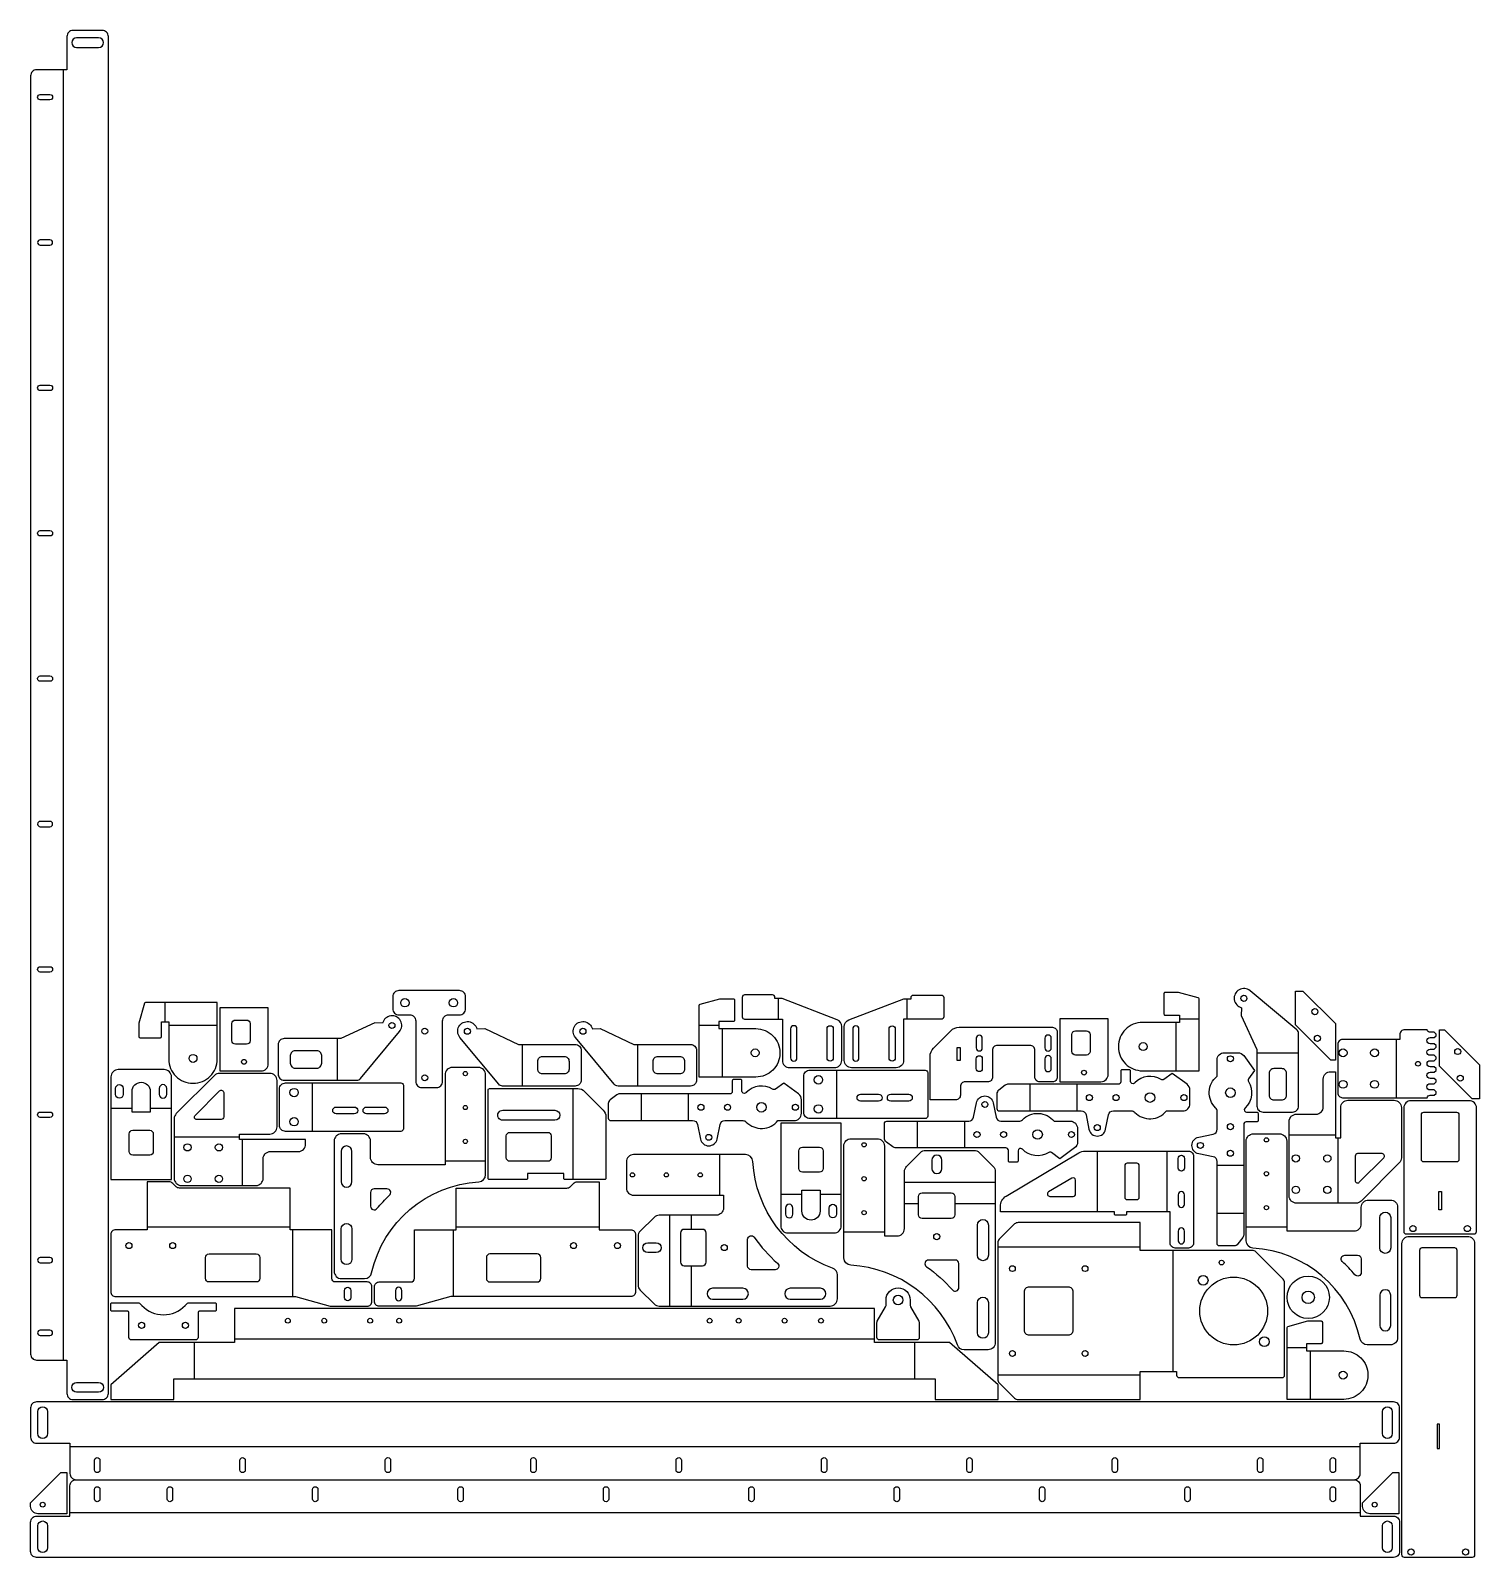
# Model space of a CAD drawing. Extents: x 643 to 1839, y 1227 to 2488.
import ezdxf

# ---------------------------------------------------------------- set-up
doc = ezdxf.new("R2010")
doc.units = 0

# ---------------------------------------------------------------- blocks, each defined once
blk = doc.blocks.new('Part815538969', base_point=(-15, -17))
at = {"layer": '1'}
blk.add_lwpolyline([(15, 11), (15, 8), (-10, -17), (-15, -17), (-15, 17), (9, 17, -0.414214)], format="xyb", close=True, dxfattribs=at)
blk.add_circle((5, 9.5), 2, dxfattribs=at)
blk = doc.blocks.new('CommonPart887062490', base_point=(2, 2))
at = {"layer": '1'}
for points in [[(1094.5, 66.2, 0.414214), (1099.5, 71.2), (1099.5, 96.2), (1127, 96.2, 0.414214), (1132, 101.2), (1132, 125.4, 0.414214), (1127, 130.4), (7, 130.4, 0.414214), (2, 125.4), (2, 101.2, 0.414214), (7, 96.2), (34.5, 96.2), (34.5, 71.2, 0.414214), (39.5, 66.2)], [(8, 122.4, -1), (16, 122.4), (16, 104.2, -1), (8, 104.2)], [(1118, 122.4, -1), (1126, 122.4), (1126, 104.2, -1), (1118, 104.2)], [(54.8, 82.2, -1), (59.2, 82.2), (59.2, 74.2, -1), (54.8, 74.2)], [(174.8, 82.2, -1), (179.2, 82.2), (179.2, 74.2, -1), (174.8, 74.2)], [(294.8, 82.2, -1), (299.2, 82.2), (299.2, 74.2, -1), (294.8, 74.2)], [(414.8, 82.2, -1), (419.2, 82.2), (419.2, 74.2, -1), (414.8, 74.2)], [(534.8, 82.2, -1), (539.2, 82.2), (539.2, 74.2, -1), (534.8, 74.2)], [(654.8, 82.2, -1), (659.2, 82.2), (659.2, 74.2, -1), (654.8, 74.2)], [(774.8, 82.2, -1), (779.2, 82.2), (779.2, 74.2, -1), (774.8, 74.2)], [(894.8, 82.2, -1), (899.2, 82.2), (899.2, 74.2, -1), (894.8, 74.2)], [(1014.8, 82.2, -1), (1019.2, 82.2), (1019.2, 74.2, -1), (1014.8, 74.2)], [(1074.8, 82.2, -1), (1079.2, 82.2), (1079.2, 74.2, -1), (1074.8, 74.2)], [(59.2, 50.2, -1), (54.8, 50.2), (54.8, 58.2, -1), (59.2, 58.2)], [(119.2, 50.2, -1), (114.8, 50.2), (114.8, 58.2, -1), (119.2, 58.2)], [(239.2, 50.2, -1), (234.8, 50.2), (234.8, 58.2, -1), (239.2, 58.2)], [(359.2, 50.2, -1), (354.8, 50.2), (354.8, 58.2, -1), (359.2, 58.2)], [(479.2, 50.2, -1), (474.8, 50.2), (474.8, 58.2, -1), (479.2, 58.2)], [(599.2, 50.2, -1), (594.8, 50.2), (594.8, 58.2, -1), (599.2, 58.2)], [(719.2, 50.2, -1), (714.8, 50.2), (714.8, 58.2, -1), (719.2, 58.2)], [(839.2, 50.2, -1), (834.8, 50.2), (834.8, 58.2, -1), (839.2, 58.2)], [(959.2, 50.2, -1), (954.8, 50.2), (954.8, 58.2, -1), (959.2, 58.2)], [(1079.2, 50.2, -1), (1074.8, 50.2), (1074.8, 58.2, -1), (1079.2, 58.2)], [(16, 10, -1), (8, 10), (8, 28.1, -1), (16, 28.1)], [(1126, 10, -1), (1118, 10), (1118, 28.1, -1), (1126, 28.1)]]:
    blk.add_lwpolyline(points, format="xyb", close=True, dxfattribs=at)
blk.add_lwpolyline([(1094.5, 66.2, -0.414214), (1099.5, 61.2), (1099.5, 36.1), (1127, 36.1, -0.414214), (1132, 31.1), (1132, 7, -0.414214), (1127, 2), (7, 2, -0.414214), (2, 7), (2, 31.1, -0.414214), (7, 36.1), (34.5, 36.1), (34.5, 61.2, -0.414214), (39.5, 66.2)], format="xyb", dxfattribs=at)
at = {"layer": '2'}
for p, q in [((1099.5, 93.3), (34.5, 93.3)), ((34.5, 39.1), (1099.5, 39.1))]:
    blk.add_line(p, q, dxfattribs=at)
blk = doc.blocks.new('Part1774682884', base_point=(-15, -17))
at = {"layer": '1'}
blk.add_lwpolyline([(15, 11), (15, 8), (-10, -17), (-15, -17), (-15, 17), (9, 17, -0.414214)], format="xyb", close=True, dxfattribs=at)
blk.add_circle((5, 9.5), 2, dxfattribs=at)
blk = doc.blocks.new('Part760365560', base_point=(-30, -30))
at = {"layer": '1'}
for points in [[(30, 233), (30, -24, -0.4142136), (24, -30), (-24, -30, -0.4142136), (-30, -24), (-30, 233, -0.4142136), (-28, 235), (28, 235, -0.4142136)], [(15.5, 18.5, 0.4142136), (13.5, 20.5), (-13.5, 20.5, 0.4142136), (-15.5, 18.5), (-15.5, -18.5, 0.4142136), (-13.5, -20.5), (13.5, -20.5, 0.4142136), (15.5, -18.5)]]:
    blk.add_lwpolyline(points, format="xyb", close=True, dxfattribs=at)
blk.add_lwpolyline([(1.05, 145.1), (-1.05, 145.1), (-1.05, 124.9), (1.05, 124.9)], close=True, dxfattribs=at)
for centre in [(-22.5, 230.5), (22.5, 230.5)]:
    blk.add_circle(centre, 2.55, dxfattribs=at)
blk = doc.blocks.new('Part1668282759', base_point=(-20, -22))
at = {"layer": '1'}
blk.add_lwpolyline([(-20, 6.1, -0.414214), (-19, 7.1), (-2.2, 7.1, -0.414214), (-1.2, 6.1), (-1.2, -5.9), (4.7, -5.9), (4.7, 24.8, -0.414214), (24.6, 44.7), (24.8, 44.7, -0.414214), (44.7, 24.8), (44.7, -22), (-14.5, -22, -0.337828), (-15.5, -21.3), (-20, -5, -0.067008), (-20, -4.7)], format="xyb", close=True, dxfattribs=at)
blk.add_circle((24.7, 24.2), 3.25, dxfattribs=at)
at = {"layer": '2'}
for p, q in [((1.8, -22), (1.8, -5.9)), ((4.7, -2.9), (44.7, -2.9))]:
    blk.add_line(p, q, dxfattribs=at)
blk = doc.blocks.new('Part1638031001', base_point=(-17.5, -17.5))
at = {"layer": '1'}
for radius in [17.5, 5.1]:
    blk.add_circle((0, 0), radius, dxfattribs=at)
blk = doc.blocks.new('Part1180264445', base_point=(-73.8, -123))
at = {"layer": '1'}
for points in [[(162.9, -26.7, 0.198912), (161.8, -23.8), (139.1, -1.2, 0.198912), (136.3, 0), (43.8, 0), (43.8, 23), (-57.1, 23, 0.198912), (-59.9, 21.9), (-72.6, 9.2, 0.198912), (-73.8, 6.4), (-73.8, -106.4, 0.198912), (-72.6, -109.2), (-59.9, -121.9, 0.198912), (-57.1, -123), (43.8, -123), (43.8, -100), (73.8, -100), (73.8, -103, 0.414214), (75.8, -105), (160.9, -105, 0.414214), (162.9, -103)], [(-11.8, -34), (-11.8, -66, -0.414214), (-15.8, -70), (-47.8, -70, -0.414214), (-51.8, -66), (-51.8, -34, -0.414214), (-47.8, -30), (-15.8, -30, -0.414214)]]:
    blk.add_lwpolyline(points, format="xyb", close=True, dxfattribs=at)
for centre, radius in [((-61.8, -15), 2.4), ((-1.8, -15), 2.4), ((110.9, -10), 2), ((95.7, -24.7), 4), ((120.9, -50), 28), ((146.2, -75.3), 4), ((-61.8, -85), 2.4), ((-1.8, -85), 2.4)]:
    blk.add_circle(centre, radius, dxfattribs=at)
at = {"layer": '2'}
for p, q in [((-73.8, 3), (43.8, 3)), ((70.8, -100), (70.8, 0)), ((43.8, -103), (-73.8, -103))]:
    blk.add_line(p, q, dxfattribs=at)
blk = doc.blocks.new('Part1760788390', base_point=(-33, -17.5))
at = {"layer": '1'}
blk.add_lwpolyline([(0, 10, -1), (0, -10), (-4.5, -10, 0.131571), (-5.5, -10.3), (-17.5, -17.2, -0.131571), (-18.5, -17.5), (-31, -17.5, -0.414214), (-33, -15.5), (-33, 15.5, -0.414214), (-31, 17.5), (-18.5, 17.5, -0.131571), (-17.5, 17.2), (-5.5, 10.3, 0.131571), (-4.5, 10)], format="xyb", close=True, dxfattribs=at)
blk.add_circle((0, 0), 3.95, dxfattribs=at)
blk = doc.blocks.new('Part1731786341', base_point=(-366.2, -17))
at = {"layer": '1'}
blk.add_lwpolyline([(366.2, -5), (326.2, 30), (264.1, 30), (264.1, 58), (-264.1, 58), (-264.1, 30), (-326.2, 30), (-366.2, -5), (-366.2, -17), (-314.2, -17), (-314.2, 0), (314.2, 0), (314.2, -17), (366.2, -17)], close=True, dxfattribs=at)
for centre in [(-220, 48), (-190, 48), (-152.1, 48), (-128.1, 48), (128.1, 48), (152.1, 48), (190, 48), (220, 48)]:
    blk.add_circle(centre, 2, dxfattribs=at)
at = {"layer": '2'}
for p, q in [((-297.1, 0), (-297.1, 30)), ((-264.1, 33), (264.1, 33)), ((297.1, 30), (297.1, 0))]:
    blk.add_line(p, q, dxfattribs=at)
blk = doc.blocks.new('Part1571028051', base_point=(-43.5, -14.5))
at = {"layer": '1'}
blk.add_lwpolyline([(43.5, 15.2), (43.5, 10.2, -0.414214), (42.5, 9.2), (29.5, 9.2, 0.414214), (28.5, 8.2), (28.5, -12.5, -0.414214), (26.5, -14.5), (-26.5, -14.5, -0.414214), (-28.5, -12.5), (-28.5, 8.2, 0.414214), (-29.5, 9.2), (-42.5, 9.2, -0.414214), (-43.5, 10.2), (-43.5, 15.2, -0.414214), (-42.5, 16.2), (-20.7, 16.2, -0.198912), (-19.9, 15.9), (-17.9, 13.9, 0.422669), (17.9, 13.9), (19.9, 15.9, -0.198912), (20.7, 16.2), (42.5, 16.2, -0.414214)], format="xyb", close=True, dxfattribs=at)
for centre in [(-18.1, -2.4), (18.1, -2.4)]:
    blk.add_circle(centre, 2.5, dxfattribs=at)
blk = doc.blocks.new('Part1075642206', base_point=(-25, -32.2))
at = {"layer": '1'}
for points in [[(25, 58.5), (-25, 58.5), (-25, -26.2, 0.414214), (-19, -32.2), (19, -32.2, 0.414214), (25, -26.2)], [(10, 35.5), (10, 20.9, -0.414214), (7, 17.9), (-7, 17.9, -0.414214), (-10, 20.9), (-10, 35.5, -0.414214), (-7, 38.5), (7, 38.5, -0.414214)], [(7.5, 3), (7.5, -14.2, -1), (-7.5, -14.2), (-7.5, 3)], [(-14.9, -11.7, 1), (-21.1, -11.7), (-21.1, -16.7, 1), (-14.9, -16.7)], [(21.1, -11.7), (21.1, -16.7, -1), (14.9, -16.7), (14.9, -11.7, -1)]]:
    blk.add_lwpolyline(points, format="xyb", close=True, dxfattribs=at)
at = {"layer": '2'}
for p, q in [((-25, -0.1), (-7.5, -0.1)), ((7.5, -0.1), (25, -0.1))]:
    blk.add_line(p, q, dxfattribs=at)
blk = doc.blocks.new('Part1268310090', base_point=(-20, -22))
at = {"layer": '1'}
blk.add_lwpolyline([(44.7, 6.1, 0.414214), (43.7, 7.1), (26.9, 7.1, 0.414214), (25.9, 6.1), (25.9, -5.9), (20, -5.9), (20, 24.8, 0.414214), (0.1, 44.7), (-0.1, 44.7, 0.414214), (-20, 24.8), (-20, -22), (39.3, -22, 0.337828), (40.2, -21.3), (44.7, -5, 0.067008), (44.7, -4.7)], format="xyb", close=True, dxfattribs=at)
blk.add_circle((0, 24.2), 3.25, dxfattribs=at)
at = {"layer": '2'}
for p, q in [((-20, -2.9), (20, -2.9)), ((23, -5.9), (23, -22))]:
    blk.add_line(p, q, dxfattribs=at)
blk = doc.blocks.new('Part735326019', base_point=(-20, -26))
at = {"layer": '1'}
for points in [[(20, 26), (-20, 26), (-20, -26), (14, -26, 0.414214), (20, -20)], [(5, 13), (5, -1, -0.414214), (2, -4), (-7, -4, -0.414214), (-10, -1), (-10, 13, -0.414214), (-7, 16), (2, 16, -0.414214)]]:
    blk.add_lwpolyline(points, format="xyb", close=True, dxfattribs=at)
blk.add_circle((0, -18.5), 2, dxfattribs=at)
blk = doc.blocks.new('Part997847529', base_point=(-55, -42.5))
at = {"layer": '1'}
for points in [[(37.6, 25, 0.414214), (31.6, 31), (15.5, 31, -0.414214), (9.5, 37), (9.5, 60, 0.414214), (3.5, 66), (-0.5, 66), (-0.5, 11.5), (-4.9, 11.5), (-4.9, 36.5, 0.414214), (-10.9, 42.5), (-49, 42.5, 0.414214), (-55, 36.5), (-55, -5, 0.198912), (-53.2, -9.3), (-21.8, -40.7, 0.198912), (-17.5, -42.5), (31.6, -42.5, 0.414214), (37.6, -36.5)], [(-16.9, -3.6), (-16.9, -23.8, -0.668179), (-20.3, -25.2), (-40.5, -5, -0.668179), (-39.1, -1.6), (-18.9, -1.6, -0.414214)]]:
    blk.add_lwpolyline(points, format="xyb", close=True, dxfattribs=at)
for centre in [(6.1, -5.5), (32.1, -5.5), (6.1, -31.5), (32.1, -31.5)]:
    blk.add_circle(centre, 3, dxfattribs=at)
at = {"layer": '2'}
for p, q in [((-0.5, 13.7), (37.6, 13.7)), ((-2.7, -42.5), (-2.7, 11.5))]:
    blk.add_line(p, q, dxfattribs=at)
blk = doc.blocks.new('Part610774493', base_point=(-74.1, -40))
at = {"layer": '1'}
for points in [[(-74.1, 58.6), (-74.1, 46.6, 0.414214), (-70.1, 42.6), (-43.9, 42.6, -0.414214), (-40.9, 39.6), (-40.9, -0.5), (-6.6, -0.5), (-6.6, -34.9), (84.8, -34.9, -0.198912), (87.6, -36), (90.4, -38.8, 0.198912), (93.2, -40), (111.5, -40), (111.5, -0.5), (137.5, -0.5, 0.414214), (141.5, 3.5), (141.5, 50.6, 0.414214), (137.5, 54.6), (-10.9, 54.6), (-39.5, 62.5, 0.067106), (-40.6, 62.6), (-70.1, 62.6, 0.414214)], [(-56.7, 55.6, -1), (-51.5, 55.6), (-51.5, 49.6, -1), (-56.7, 49.6)], [(18.4, 39.6, -0.414214), (21.4, 42.6), (60.4, 42.6, -0.414214), (63.4, 39.6), (63.4, 22.5, -0.414214), (60.4, 19.5), (21.4, 19.5, -0.414214), (18.4, 22.5)]]:
    blk.add_lwpolyline(points, format="xyb", close=True, dxfattribs=at)
for centre in [(90.4, 12.6), (126.5, 12.6)]:
    blk.add_circle(centre, 2.45, dxfattribs=at)
at = {"layer": '2'}
for p, q in [((-8.8, 54.6), (-8.8, -0.5)), ((-6.6, -2.7), (111.5, -2.7))]:
    blk.add_line(p, q, dxfattribs=at)
blk = doc.blocks.new('Part1237992523', base_point=(-78, -20))
at = {"layer": '1'}
for points in [[(24.2, 15), (24.2, -15, -0.414214), (19.2, -20), (-76, -20, -0.414214), (-78, -18), (-78, 18, -0.414214), (-76, 20), (19.2, 20, -0.414214)], [(-47.5, 5.5, -1), (-47.5, -0.1), (-62.5, -0.1, -1), (-62.5, 5.5)], [(-22.5, 5.5, -1), (-22.5, -0.1), (-37.5, -0.1, -1), (-37.5, 5.5)]]:
    blk.add_lwpolyline(points, format="xyb", close=True, dxfattribs=at)
for centre in [(12.2, 12), (12.2, -12)]:
    blk.add_circle(centre, 3.5, dxfattribs=at)
at = {"layer": '2'}
blk.add_line((-2.9, 20), (-2.9, -20), dxfattribs=at)
blk = doc.blocks.new('Part2025602432', base_point=(-18.8, -51.8))
at = {"layer": '1'}
for points in [[(34.4, 13.1, 0.223093), (32.9, 16.2), (-5.7, 48.3, 1.257313), (-12.7, 34.4), (-13, 27.9), (0, 0), (0, -46.8, 0.414214), (5, -51.8), (29.4, -51.8, 0.414214), (34.4, -46.8)], [(24.4, -19.9, 0.414214), (20.4, -15.9), (14, -15.9, 0.414214), (10, -19.9), (10, -37.8, 0.414214), (14, -41.8), (20.4, -41.8, 0.414214), (24.4, -37.8)]]:
    blk.add_lwpolyline(points, format="xyb", close=True, dxfattribs=at)
blk.add_circle((-10.8, 42.1), 2.5, dxfattribs=at)
at = {"layer": '2'}
blk.add_line((0, -3), (34.4, -3), dxfattribs=at)
blk = doc.blocks.new('Part906601569', base_point=(-62.5, -100))
at = {"layer": '1'}
for points in [[(-62.5, 13.5), (-62.5, -94, 0.414214), (-56.5, -100), (-37.4, -100, 0.350987), (-31.6, -95.3, -0.334608), (56.9, -20.2, 0.397145), (62.5, -14.2), (62.5, 68.2, 0.414214), (56.5, 74.2), (35, 74.2, 0.414214), (29, 68.2), (29, -6), (-26.5, -6, -0.414214), (-32.5, 0), (-32.5, 13.5, 0.414214), (-38.5, 19.5), (-56.5, 19.5, 0.414214)], [(-56.8, 5), (-56.8, -20, 1), (-47.8, -20), (-47.8, 5, 1)], [(-32.5, -29), (-32.5, -40.3, 0.702792), (-27.2, -42.2, -0.032526), (-16.8, -31.2, 0.681227), (-18.9, -26), (-29.5, -26, 0.414214)], [(-56.8, -59, -1), (-47.8, -59), (-47.8, -84, -1), (-56.8, -84)]]:
    blk.add_lwpolyline(points, format="xyb", close=True, dxfattribs=at)
for centre in [(45.8, 69.2), (45.8, 41.2), (45.8, 13.2)]:
    blk.add_circle(centre, 1.75, dxfattribs=at)
at = {"layer": '2'}
blk.add_line((29, -2.9), (62.5, -2.9), dxfattribs=at)
blk = doc.blocks.new('Part112309096', base_point=(-27.25, -33.6))
at = {"layer": '1'}
blk.add_lwpolyline([(52.75, 21.4, 0.4142136), (47.75, 26.4), (37.75, 26.4, 0.4142136), (32.75, 21.4), (32.75, 12.5, -0.4142136), (27.75, 7.5), (-22.25, 7.5, 0.4142136), (-27.25, 2.5), (-27.25, -9.7, 0.4142136), (-22.25, -14.7), (27.75, -14.7, -0.4142136), (32.75, -19.7), (32.75, -28.6, 0.4142136), (37.75, -33.6), (47.75, -33.6, 0.4142136), (52.75, -28.6)], format="xyb", close=True, dxfattribs=at)
for centre, radius in [((42.75, 16.4), 3.5), ((-19.25, 0), 2.5), ((19.25, 0), 2.5), ((42.75, -23.6), 3.5)]:
    blk.add_circle(centre, radius, dxfattribs=at)
blk = doc.blocks.new('Part881371609', base_point=(-18.8, -51.8))
at = {"layer": '1'}
for points in [[(34.4, -14.8, -0.223093), (32.9, -17.9), (-5.7, -50, -1.257313), (-12.7, -36), (-13, -29.5), (0, -1.7), (0, 45.1, -0.414214), (5, 50.1), (29.4, 50.1, -0.414214), (34.4, 45.1)], [(24.4, 18.2, -0.414214), (20.4, 14.2), (14, 14.2, -0.414214), (10, 18.2), (10, 36.1, -0.414214), (14, 40.1), (20.4, 40.1, -0.414214), (24.4, 36.1)]]:
    blk.add_lwpolyline(points, format="xyb", close=True, dxfattribs=at)
blk.add_circle((-10.8, -43.8), 2.5, dxfattribs=at)
at = {"layer": '2'}
blk.add_line((0, 1.3), (34.4, 1.3), dxfattribs=at)
blk = doc.blocks.new('Part1701453711', base_point=(-37.5, -24.2))
at = {"layer": '1'}
for points in [[(37.5, 72), (37.5, -0.9, -0.198912), (35.2, -6.5), (19.8, -21.8, -0.198912), (14.2, -24.2), (-36.5, -24.2, -0.414214), (-37.5, -23.2), (-37.5, 9.5, -0.414214), (-36.5, 10.5), (-32.5, 10.5), (-32.5, 40.5), (-36.5, 40.5, -0.414214), (-37.5, 41.5), (-37.5, 72, -0.414214), (-36.5, 73), (36.5, 73, -0.414214)], [(19.6, 61), (19.6, 17.9, -1), (11.4, 17.9), (11.4, 61, -1)], [(1.4, 55), (1.4, 23.9, -0.414214), (-1.6, 20.9), (-19.5, 20.9, -0.414214), (-22.5, 23.9), (-22.5, 55, -0.414214), (-19.5, 58), (-1.6, 58, -0.414214)]]:
    blk.add_lwpolyline(points, format="xyb", close=True, dxfattribs=at)
at = {"layer": '2'}
blk.add_line((-37.5, 2.9), (37.5, 2.9), dxfattribs=at)
blk = doc.blocks.new('Part110664531', base_point=(-74.1, -40))
at = {"layer": '1'}
for points in [[(141.5, 58.6), (141.5, 46.6, -0.414214), (137.5, 42.6), (111.4, 42.6, 0.414214), (108.4, 39.6), (108.4, -0.5), (74.1, -0.5), (74.1, -34.9), (-17.3, -34.9, 0.198912), (-20.1, -36), (-22.9, -38.8, -0.198912), (-25.7, -40), (-44.1, -40), (-44.1, -0.5), (-70.1, -0.5, -0.414214), (-74.1, 3.5), (-74.1, 50.6, -0.414214), (-70.1, 54.6), (78.4, 54.6), (107, 62.5, -0.067106), (108.1, 62.6), (137.5, 62.6, -0.414214)], [(124.1, 55.6, 1), (118.9, 55.6), (118.9, 49.6, 1), (124.1, 49.6)], [(49.1, 39.6, 0.414214), (46.1, 42.6), (7.1, 42.6, 0.414214), (4.1, 39.6), (4.1, 22.5, 0.414214), (7.1, 19.5), (46.1, 19.5, 0.414214), (49.1, 22.5)]]:
    blk.add_lwpolyline(points, format="xyb", close=True, dxfattribs=at)
for centre in [(-59.1, 12.6), (-22.9, 12.6)]:
    blk.add_circle(centre, 2.45, dxfattribs=at)
at = {"layer": '2'}
for p, q in [((76.2, 54.6), (76.2, -0.5)), ((-44.1, -2.7), (74.1, -2.7))]:
    blk.add_line(p, q, dxfattribs=at)
blk = doc.blocks.new('Part487569730', base_point=(-18.8, -51.8))
at = {"layer": '1'}
for points in [[(34.4, -14.8, -0.223093), (32.9, -17.9), (-5.7, -50, -1.257313), (-12.7, -36), (-13, -29.5), (0, -1.7), (0, 45.1, -0.414214), (5, 50.1), (29.4, 50.1, -0.414214), (34.4, 45.1)], [(24.4, 18.2, -0.414214), (20.4, 14.2), (14, 14.2, -0.414214), (10, 18.2), (10, 36.1, -0.414214), (14, 40.1), (20.4, 40.1, -0.414214), (24.4, 36.1)]]:
    blk.add_lwpolyline(points, format="xyb", close=True, dxfattribs=at)
blk.add_circle((-10.8, -43.8), 2.5, dxfattribs=at)
at = {"layer": '2'}
blk.add_line((0, 1.3), (34.4, 1.3), dxfattribs=at)
blk = doc.blocks.new('Part1269979299', base_point=(-62.5, -100))
at = {"layer": '1'}
for points in [[(-62.5, 47.1), (-62.5, -94, 0.414214), (-56.5, -100), (-36.8, -100, 0.31698), (-31.2, -96, -0.301389), (56.8, -30.2, 0.397638), (62.5, -24.2), (62.5, 68.2, 0.414214), (56.5, 74.2), (35, 74.2, 0.414214), (29, 68.2), (29, -6), (18.5, -6, -0.414214), (12.5, 0), (12.5, 47.1, 0.198912), (10.7, 51.3), (-0.7, 62.8, 0.198912), (-5, 64.6), (-45, 64.6, 0.198912), (-49.3, 62.8), (-60.7, 51.3, 0.198912)], [(-18.4, 56.6, -1), (-10.2, 56.6), (-10.2, 49.5, -1), (-18.4, 49.5)], [(-29.2, 26.5), (-29.2, 11.4, 0.414214), (-26.2, 8.4), (-2.2, 8.4, 0.414214), (0.8, 11.4), (0.8, 26.5, 0.414214), (-2.2, 29.5), (-26.2, 29.5, 0.414214)], [(-56.8, 3), (-56.8, -22, 1), (-47.8, -22), (-47.8, 3, 1)], [(-32.5, -28.9, -0.414214), (-29.5, -25.9), (-7.4, -25.9, -0.734595), (-5.7, -31.4, 0.060729), (-27.2, -50.6, -0.691774), (-32.5, -48.6)], [(-56.8, -61), (-56.8, -86, 1), (-47.8, -86), (-47.8, -61, 1)]]:
    blk.add_lwpolyline(points, format="xyb", close=True, dxfattribs=at)
for centre, radius in [((45.8, 69.2), 1.75), ((45.8, 41.2), 1.75), ((45.8, 13.2), 1.75), ((-14.2, -6.6), 2.5)]:
    blk.add_circle(centre, radius, dxfattribs=at)
at = {"layer": '2'}
for p, q in [((12.5, 38.5), (-62.5, 38.5)), ((-62.5, 20.5), (-29.2, 20.5)), ((0.8, 20.5), (12.5, 20.5)), ((29, -2.9), (62.5, -2.9))]:
    blk.add_line(p, q, dxfattribs=at)
blk = doc.blocks.new('Part874501906', base_point=(-25, -32.2))
at = {"layer": '1'}
for points in [[(25, 58.5), (-25, 58.5), (-25, -26.2, 0.414214), (-19, -32.2), (19, -32.2, 0.414214), (25, -26.2)], [(10, 35.5), (10, 20.9, -0.414214), (7, 17.9), (-7, 17.9, -0.414214), (-10, 20.9), (-10, 35.5, -0.414214), (-7, 38.5), (7, 38.5, -0.414214)], [(7.5, 3), (7.5, -14.2, -1), (-7.5, -14.2), (-7.5, 3)], [(-14.9, -11.7, 1), (-21.1, -11.7), (-21.1, -16.7, 1), (-14.9, -16.7)], [(21.1, -11.7), (21.1, -16.7, -1), (14.9, -16.7), (14.9, -11.7, -1)]]:
    blk.add_lwpolyline(points, format="xyb", close=True, dxfattribs=at)
at = {"layer": '2'}
for p, q in [((-25, -0.1), (-7.5, -0.1)), ((7.5, -0.1), (25, -0.1))]:
    blk.add_line(p, q, dxfattribs=at)
blk = doc.blocks.new('Part1653924181', base_point=(-27.2, -30))
at = {"layer": '1'}
for points in [[(55, 3.9, 0.309843), (51.2, 9.5), (5.9, 27), (-0.2, 27), (-0.2, 28, 0.414214), (-2.2, 30), (-25.2, 30, 0.414214), (-27.2, 28), (-27.2, 12, 0.414214), (-25.2, 10), (6, 10), (6, -24, 0.414214), (12, -30), (49, -30, 0.414214), (55, -24)], [(18, 2, 1), (12.8, 2), (12.8, -22, 1), (18, -22)], [(48, 2), (48, -22, -1), (42.8, -22), (42.8, 2, -1)]]:
    blk.add_lwpolyline(points, format="xyb", close=True, dxfattribs=at)
at = {"layer": '2'}
blk.add_line((2.9, 10), (2.9, 27), dxfattribs=at)
blk = doc.blocks.new('Part974782376', base_point=(-20, -22))
at = {"layer": '1'}
blk.add_lwpolyline([(-20, 6.1, -0.414214), (-19, 7.1), (-2.2, 7.1, -0.414214), (-1.2, 6.1), (-1.2, -5.9), (4.7, -5.9), (4.7, 24.8, -0.414214), (24.6, 44.7), (24.8, 44.7, -0.414214), (44.7, 24.8), (44.7, -22), (-14.5, -22, -0.337828), (-15.5, -21.3), (-20, -5, -0.067008), (-20, -4.7)], format="xyb", close=True, dxfattribs=at)
blk.add_circle((24.7, 24.2), 3.25, dxfattribs=at)
at = {"layer": '2'}
for p, q in [((1.8, -22), (1.8, -5.9)), ((4.7, -2.9), (44.7, -2.9))]:
    blk.add_line(p, q, dxfattribs=at)
blk = doc.blocks.new('Part1736225200', base_point=(-22.9, -126.4))
at = {"layer": '1'}
blk.add_lwpolyline([(26.2, -36.6), (14.2, -34.2, -0.355521), (11, -30.2), (11, -15.4, -0.202359), (12.2, -12.5, 0.449494), (11, 13.6), (11, 27, 0.414214), (5, 33), (-6.2, 33, 0.237605), (-11, 30.6), (-20, 18.4), (-14.9, 11.5, -0.305091), (-14.9, 9.2, 0.352279), (-12.2, -12.5, -0.028812), (-11.9, -12.9, -0.631917), (-13.4, -16.1), (-21.9, -16.1, 0.414214), (-22.9, -17.1), (-22.9, -23.1, 0.414214), (-21.9, -24.1), (-13, -24.1, -0.414214), (-11, -26.1), (-11, -117, 0.162278), (-10.2, -119.4), (-6.2, -124.8, 0.236068), (-3, -126.4), (9, -126.4, 0.414214), (11, -124.4), (11, -56.8, -0.355521), (14.2, -52.8), (26.2, -50.4, 0.813919)], format="xyb", close=True, dxfattribs=at)
for centre, radius in [((0, 28), 2.5), ((0, 0), 3.95), ((0, -28), 2.5), ((0, -50), 2.5), ((24.8, -43.5), 2.45)]:
    blk.add_circle(centre, radius, dxfattribs=at)
at = {"layer": '2'}
for p, q in [((11, -60.1), (-11, -60.1)), ((-11, -99.3), (11, -99.3))]:
    blk.add_line(p, q, dxfattribs=at)
blk = doc.blocks.new('Part1049265532', base_point=(-78, -20))
at = {"layer": '1'}
for points in [[(24.2, 15), (24.2, -15, -0.414214), (19.2, -20), (-76, -20, -0.414214), (-78, -18), (-78, 18, -0.414214), (-76, 20), (19.2, 20, -0.414214)], [(-47.5, 5.5, -1), (-47.5, -0.1), (-62.5, -0.1, -1), (-62.5, 5.5)], [(-22.5, 5.5, -1), (-22.5, -0.1), (-37.5, -0.1, -1), (-37.5, 5.5)]]:
    blk.add_lwpolyline(points, format="xyb", close=True, dxfattribs=at)
for centre in [(12.2, 12), (12.2, -12)]:
    blk.add_circle(centre, 3.5, dxfattribs=at)
at = {"layer": '2'}
blk.add_line((-2.9, 20), (-2.9, -20), dxfattribs=at)
blk = doc.blocks.new('Part1808318125', base_point=(-27.2, -30))
at = {"layer": '1'}
for points in [[(-27.2, 3.9, -0.309843), (-23.3, 9.5), (22, 27), (28, 27), (28, 28, -0.414214), (30, 30), (53, 30, -0.414214), (55, 28), (55, 12, -0.414214), (53, 10), (21.8, 10), (21.8, -24, -0.414214), (15.8, -30), (-21.2, -30, -0.414214), (-27.2, -24)], [(-20.2, 2), (-20.2, -22, 1), (-15, -22), (-15, 2, 1)], [(9.8, 2, -1), (15, 2), (15, -22, -1), (9.8, -22)]]:
    blk.add_lwpolyline(points, format="xyb", close=True, dxfattribs=at)
at = {"layer": '2'}
blk.add_line((24.9, 10), (24.9, 27), dxfattribs=at)
blk = doc.blocks.new('Part1498713398', base_point=(-62.5, -100))
at = {"layer": '1'}
for points in [[(62.5, 47.1), (62.5, -94, -0.414214), (56.5, -100), (36.8, -100, -0.31698), (31.2, -96, 0.301389), (-56.8, -30.2, -0.397638), (-62.5, -24.2), (-62.5, 68.2, -0.414214), (-56.5, 74.2), (-35, 74.2, -0.414214), (-29, 68.2), (-29, -6), (-18.5, -6, 0.414214), (-12.5, 0), (-12.5, 47.1, -0.198912), (-10.7, 51.3), (0.7, 62.8, -0.198912), (5, 64.6), (45, 64.6, -0.198912), (49.3, 62.8), (60.7, 51.3, -0.198912)], [(18.4, 56.6, 1), (10.2, 56.6), (10.2, 49.5, 1), (18.4, 49.5)], [(29.2, 26.5), (29.2, 11.4, -0.414214), (26.2, 8.4), (2.2, 8.4, -0.414214), (-0.8, 11.4), (-0.8, 26.5, -0.414214), (2.2, 29.5), (26.2, 29.5, -0.414214)], [(56.8, 3), (56.8, -22, -1), (47.8, -22), (47.8, 3, -1)], [(32.5, -28.9, 0.414214), (29.5, -25.9), (7.4, -25.9, 0.734595), (5.7, -31.4, -0.060729), (27.2, -50.6, 0.691774), (32.5, -48.6)], [(56.8, -61), (56.8, -86, -1), (47.8, -86), (47.8, -61, -1)]]:
    blk.add_lwpolyline(points, format="xyb", close=True, dxfattribs=at)
for centre, radius in [((-45.8, 69.2), 1.75), ((-45.8, 41.2), 1.75), ((-45.8, 13.2), 1.75), ((14.2, -6.6), 2.5)]:
    blk.add_circle(centre, radius, dxfattribs=at)
at = {"layer": '2'}
for p, q in [((-12.5, 38.5), (62.5, 38.5)), ((-0.8, 20.5), (-12.5, 20.5)), ((62.5, 20.5), (29.2, 20.5)), ((-29, -2.9), (-62.5, -2.9))]:
    blk.add_line(p, q, dxfattribs=at)
blk = doc.blocks.new('Part627940950', base_point=(-22.9, -126.4))
at = {"layer": '1'}
blk.add_lwpolyline([(-17.3, -36.6), (-5.3, -34.2, 0.355521), (-2.1, -30.2), (-2.1, -15.4, 0.202359), (-3.3, -12.5, -0.449494), (-2.1, 13.6), (-2.1, 27, -0.414214), (3.9, 33), (15.1, 33, -0.237605), (19.9, 30.6), (28.9, 18.4), (23.8, 11.5, 0.305091), (23.8, 9.2, -0.352279), (21.1, -12.5, 0.028812), (20.8, -12.9, 0.631917), (22.3, -16.1), (30.7, -16.1, -0.414214), (31.7, -17.1), (31.7, -23.1, -0.414214), (30.7, -24.1), (21.9, -24.1, 0.414214), (19.9, -26.1), (19.9, -117, -0.162278), (19.1, -119.4), (15.1, -124.8, -0.236068), (11.9, -126.4), (-0.1, -126.4, -0.414214), (-2.1, -124.4), (-2.1, -56.8, 0.355521), (-5.3, -52.8), (-17.3, -50.4, -0.813919)], format="xyb", close=True, dxfattribs=at)
for centre, radius in [((8.9, 28), 2.5), ((8.9, 0), 3.95), ((8.9, -28), 2.5), ((-15.9, -43.5), 2.45), ((8.9, -50), 2.5)]:
    blk.add_circle(centre, radius, dxfattribs=at)
at = {"layer": '2'}
for p, q in [((19.9, -60.1), (-2.1, -60.1)), ((-2.1, -99.3), (19.9, -99.3))]:
    blk.add_line(p, q, dxfattribs=at)
blk = doc.blocks.new('Part142950187', base_point=(0, -60))
at = {"layer": '1'}
for points in [[(105, -4), (105, -41, -0.414214), (101, -45), (90.5, -45, -0.414214), (86.5, -41), (86.5, -19, 0.414214), (82.5, -15), (55.5, -15, 0.414214), (51.5, -19), (51.5, -41, -0.414214), (47.5, -45), (29, -45, 0.414214), (25, -49), (25, -56, -0.414214), (21, -60), (0, -60), (0, -24.1, -0.198912), (2.9, -17.1), (17.1, -2.9, -0.198912), (24.1, 0), (101, 0, -0.414214)], [(43.1, -9, 1), (38, -9), (38, -17, 1), (43.1, -17)], [(100, -9, 1), (94.8, -9), (94.8, -17, 1), (100, -17)], [(43.1, -26), (43.1, -34, -1), (38, -34), (38, -26, -1)], [(100, -26, 1), (94.8, -26), (94.8, -34, 1), (100, -34)]]:
    blk.add_lwpolyline(points, format="xyb", close=True, dxfattribs=at)
blk.add_lwpolyline([(25, -16.9), (22, -16.9), (22, -27.1), (25, -27.1)], close=True, dxfattribs=at)
blk = doc.blocks.new('Part625124621', base_point=(-20, -26))
at = {"layer": '1'}
for points in [[(20, 26), (-20, 26), (-20, -26), (14, -26, 0.414214), (20, -20)], [(5, 13), (5, -1, -0.414214), (2, -4), (-7, -4, -0.414214), (-10, -1), (-10, 13, -0.414214), (-7, 16), (2, 16, -0.414214)]]:
    blk.add_lwpolyline(points, format="xyb", close=True, dxfattribs=at)
blk.add_circle((0, -18.5), 2, dxfattribs=at)
blk = doc.blocks.new('Part670764407', base_point=(-20, -22))
at = {"layer": '1'}
blk.add_lwpolyline([(44.7, 6.1, 0.414214), (43.7, 7.1), (26.9, 7.1, 0.414214), (25.9, 6.1), (25.9, -5.9), (20, -5.9), (20, 24.8, 0.414214), (0.1, 44.7), (-0.1, 44.7, 0.414214), (-20, 24.8), (-20, -22), (39.3, -22, 0.337828), (40.2, -21.3), (44.7, -5, 0.067008), (44.7, -4.7)], format="xyb", close=True, dxfattribs=at)
blk.add_circle((0, 24.2), 3.25, dxfattribs=at)
at = {"layer": '2'}
for p, q in [((-20, -2.9), (20, -2.9)), ((23, -5.9), (23, -22))]:
    blk.add_line(p, q, dxfattribs=at)
blk = doc.blocks.new('Part1721154676', base_point=(-22.9, -126.4))
at = {"layer": '1'}
blk.add_lwpolyline([(26.2, -36.6), (14.2, -34.2, -0.355521), (11, -30.2), (11, -15.4, -0.202359), (12.2, -12.5, 0.449494), (11, 13.6), (11, 27, 0.414214), (5, 33), (-6.2, 33, 0.237605), (-11, 30.6), (-20, 18.4), (-14.9, 11.5, -0.305091), (-14.9, 9.2, 0.352279), (-12.2, -12.5, -0.028812), (-11.9, -12.9, -0.631917), (-13.4, -16.1), (-21.9, -16.1, 0.414214), (-22.9, -17.1), (-22.9, -23.1, 0.414214), (-21.9, -24.1), (-13, -24.1, -0.414214), (-11, -26.1), (-11, -117, 0.162278), (-10.2, -119.4), (-6.2, -124.8, 0.236068), (-3, -126.4), (9, -126.4, 0.414214), (11, -124.4), (11, -56.8, -0.355521), (14.2, -52.8), (26.2, -50.4, 0.813919)], format="xyb", close=True, dxfattribs=at)
for centre, radius in [((0, 28), 2.5), ((0, 0), 3.95), ((0, -28), 2.5), ((0, -50), 2.5), ((24.8, -43.5), 2.45)]:
    blk.add_circle(centre, radius, dxfattribs=at)
at = {"layer": '2'}
for p, q in [((11, -60.1), (-11, -60.1)), ((-11, -99.3), (11, -99.3))]:
    blk.add_line(p, q, dxfattribs=at)
blk = doc.blocks.new('Part973258218', base_point=(-79.4, -25))
at = {"layer": '1'}
for points in [[(80, 25), (80, 20.7, -0.26428), (75.1, 12.1), (15.2, -23.6, -0.13514), (10.1, -25), (-75.4, -25, -0.414214), (-79.4, -21), (-79.4, 51, -0.414214), (-75.4, 55), (-64.2, 55, -0.414214), (-60.2, 51), (-60.2, 25), (-24.2, 25), (-24.2, 27, -0.414214), (-23.2, 28), (-15.2, 28, -0.414214), (-14.2, 27), (-14.2, 25)], [(-66.8, 49, 1), (-72, 49), (-72, 41, 1), (-66.8, 41)], [(-66.8, 19, 1), (-72, 19), (-72, 11, 1), (-66.8, 11)], [(-22.7, 13, 0.414214), (-24.7, 15), (-32.7, 15, 0.414214), (-34.7, 13), (-34.7, -13, 0.414214), (-32.7, -15), (-24.7, -15, 0.414214), (-22.7, -13)], [(40.2, 8.7, 0.761898), (39.1, 12.4), (19.9, 12.4, 0.414214), (17.9, 10.4), (17.9, -1, 0.581928), (20.9, -2.8)], [(-66.8, -11), (-66.8, -19, -1), (-72, -19), (-72, -11, -1)]]:
    blk.add_lwpolyline(points, format="xyb", close=True, dxfattribs=at)
at = {"layer": '2'}
for p, q in [((-57.3, -25), (-57.3, 25)), ((-0.1, 25), (-0.1, -25))]:
    blk.add_line(p, q, dxfattribs=at)
blk = doc.blocks.new('Part725236445', base_point=(-22.9, -126.4))
at = {"layer": '1'}
blk.add_lwpolyline([(-17.3, -36.6), (-5.3, -34.2, 0.355521), (-2.1, -30.2), (-2.1, -15.4, 0.202359), (-3.3, -12.5, -0.449494), (-2.1, 13.6), (-2.1, 27, -0.414214), (3.9, 33), (15.1, 33, -0.237605), (19.9, 30.6), (28.9, 18.4), (23.8, 11.5, 0.305091), (23.8, 9.2, -0.352279), (21.1, -12.5, 0.028812), (20.8, -12.9, 0.631917), (22.3, -16.1), (30.7, -16.1, -0.414214), (31.7, -17.1), (31.7, -23.1, -0.414214), (30.7, -24.1), (21.9, -24.1, 0.414214), (19.9, -26.1), (19.9, -117, -0.162278), (19.1, -119.4), (15.1, -124.8, -0.236068), (11.9, -126.4), (-0.1, -126.4, -0.414214), (-2.1, -124.4), (-2.1, -56.8, 0.355521), (-5.3, -52.8), (-17.3, -50.4, -0.813919)], format="xyb", close=True, dxfattribs=at)
for centre, radius in [((8.9, 28), 2.5), ((8.9, 0), 3.95), ((8.9, -28), 2.5), ((-15.9, -43.5), 2.45), ((8.9, -50), 2.5)]:
    blk.add_circle(centre, radius, dxfattribs=at)
at = {"layer": '2'}
for p, q in [((19.9, -60.1), (-2.1, -60.1)), ((-2.1, -99.3), (19.9, -99.3))]:
    blk.add_line(p, q, dxfattribs=at)
blk = doc.blocks.new('Part183035980', base_point=(-18.8, -51.8))
at = {"layer": '1'}
for points in [[(34.4, 13.1, 0.223093), (32.9, 16.2), (-5.7, 48.3, 1.257313), (-12.7, 34.4), (-13, 27.9), (0, 0), (0, -46.8, 0.414214), (5, -51.8), (29.4, -51.8, 0.414214), (34.4, -46.8)], [(24.4, -19.9, 0.414214), (20.4, -15.9), (14, -15.9, 0.414214), (10, -19.9), (10, -37.8, 0.414214), (14, -41.8), (20.4, -41.8, 0.414214), (24.4, -37.8)]]:
    blk.add_lwpolyline(points, format="xyb", close=True, dxfattribs=at)
blk.add_circle((-10.8, 42.1), 2.5, dxfattribs=at)
at = {"layer": '2'}
blk.add_line((0, -3), (34.4, -3), dxfattribs=at)
blk = doc.blocks.new('Part1338743362', base_point=(0, -29))
at = {"layer": '1'}
blk.add_lwpolyline([(32.9, 1.1), (32.9, -29), (29, -29), (0, 0), (0, 28), (6, 28)], close=True, dxfattribs=at)
for centre in [(15.9, 11), (18, -11)]:
    blk.add_circle(centre, 2.5, dxfattribs=at)
blk = doc.blocks.new('Part2023805265', base_point=(0, -29))
at = {"layer": '1'}
blk.add_lwpolyline([(32.9, 1.1), (32.9, -29), (29, -29), (0, 0), (0, 28), (6, 28)], close=True, dxfattribs=at)
for centre in [(15.9, 11), (18, -11)]:
    blk.add_circle(centre, 2.5, dxfattribs=at)
blk = doc.blocks.new('Part896322926', base_point=(-30.2, -28))
at = {"layer": '1'}
blk.add_lwpolyline([(51, 24, 0.414214), (47, 28), (-22.7, 28, -0.347367), (-25.2, 26), (-28.7, 26), (-30.2, 24.5), (-30.2, 23.1), (-28.7, 21.6), (-25.2, 21.6, -1), (-25.2, 16.5), (-28.7, 16.5), (-30.2, 15), (-30.2, 13.6), (-28.7, 12.1), (-25.2, 12.1, -1), (-25.2, 7), (-28.7, 7), (-30.2, 5.5), (-30.2, 4), (-28.7, 2.5), (-25.2, 2.5, -1), (-25.2, -2.5), (-28.7, -2.5), (-30.2, -4), (-30.2, -5.5), (-28.7, -7), (-25.2, -7, -1), (-25.2, -12.1), (-28.7, -12.1), (-30.2, -13.6), (-30.2, -15), (-28.7, -16.5), (-25.2, -16.5, -1), (-25.2, -21.6), (-28.7, -21.6), (-30.2, -23.1), (-30.2, -24.5), (-28.7, -26), (-25.2, -26, -0.347367), (-22.7, -28), (-4.2, -28, 0.414214), (-0.2, -24), (-0.2, -20), (47, -20, 0.414214), (51, -16)], format="xyb", close=True, dxfattribs=at)
for centre, radius in [((20.6, 17), 3.25), ((46.6, 17), 3.25), ((-15.2, 0), 2), ((20.6, -9), 3.25), ((46.6, -9), 3.25)]:
    blk.add_circle(centre, radius, dxfattribs=at)
at = {"layer": '2'}
blk.add_line((2.9, -20), (2.9, 28), dxfattribs=at)
blk = doc.blocks.new('Part1330552724', base_point=(-55, -42.5))
at = {"layer": '1'}
for points in [[(37.6, -1.5, -0.414214), (31.6, -7.5), (15.5, -7.5, 0.414214), (9.5, -13.5), (9.5, -36.5, -0.414214), (3.5, -42.5), (-0.5, -42.5), (-0.5, 12), (-4.9, 12), (-4.9, -13, -0.414214), (-10.9, -19), (-49, -19, -0.414214), (-55, -13), (-55, 28.5, -0.198912), (-53.2, 32.7), (-21.8, 64.2, -0.198912), (-17.5, 66), (31.6, 66, -0.414214), (37.6, 60)], [(-16.9, 27.1), (-16.9, 47.3, 0.668179), (-20.3, 48.7), (-40.5, 28.5, 0.668179), (-39.1, 25.1), (-18.9, 25.1, 0.414214)]]:
    blk.add_lwpolyline(points, format="xyb", close=True, dxfattribs=at)
for centre in [(6.1, 55), (32.1, 55), (6.1, 29), (32.1, 29)]:
    blk.add_circle(centre, 3, dxfattribs=at)
at = {"layer": '2'}
for p, q in [((-2.7, 66), (-2.7, 12)), ((-0.5, 9.8), (37.6, 9.8))]:
    blk.add_line(p, q, dxfattribs=at)
blk = doc.blocks.new('Part802741712', base_point=(-30, -30))
at = {"layer": '1'}
for points in [[(30, 78, 0.4142136), (28, 80), (-28, 80, 0.4142136), (-30, 78), (-30, -24, 0.4142136), (-24, -30), (24, -30, 0.4142136), (30, -24)], [(15.5, 18.5), (15.5, -18.5, -0.4142136), (13.5, -20.5), (-13.5, -20.5, -0.4142136), (-15.5, -18.5), (-15.5, 18.5, -0.4142136), (-13.5, 20.5), (13.5, 20.5, -0.4142136)]]:
    blk.add_lwpolyline(points, format="xyb", close=True, dxfattribs=at)
blk.add_lwpolyline([(1.05, 60.1), (1.05, 44.9), (-1.05, 44.9), (-1.05, 60.1)], close=True, dxfattribs=at)
for centre in [(-22.5, 75.5), (22.5, 75.5)]:
    blk.add_circle(centre, 2.55, dxfattribs=at)
blk = doc.blocks.new('Part2033131026', base_point=(-62.5, -100))
at = {"layer": '1'}
for points in [[(62.5, 13.5), (62.5, -94, -0.414214), (56.5, -100), (37.4, -100, -0.350987), (31.6, -95.3, 0.334608), (-56.9, -20.2, -0.397145), (-62.5, -14.2), (-62.5, 68.2, -0.414214), (-56.5, 74.2), (-35, 74.2, -0.414214), (-29, 68.2), (-29, -6), (26.5, -6, 0.414214), (32.5, 0), (32.5, 13.5, -0.414214), (38.5, 19.5), (56.5, 19.5, -0.414214)], [(56.8, 5), (56.8, -20, -1), (47.8, -20), (47.8, 5, -1)], [(32.5, -29), (32.5, -40.3, -0.702792), (27.2, -42.2, 0.032526), (16.8, -31.2, -0.681227), (18.9, -26), (29.5, -26, -0.414214)], [(56.8, -59, 1), (47.8, -59), (47.8, -84, 1), (56.8, -84)]]:
    blk.add_lwpolyline(points, format="xyb", close=True, dxfattribs=at)
for centre in [(-45.8, 69.2), (-45.8, 41.2), (-45.8, 13.2)]:
    blk.add_circle(centre, 1.75, dxfattribs=at)
at = {"layer": '2'}
blk.add_line((-29, -2.9), (-62.5, -2.9), dxfattribs=at)
blk = doc.blocks.new('Part488794951', base_point=(-30, -565))
at = {"layer": '1'}
for points in [[(34.2, 560, 0.414214), (29.2, 565), (5, 565, 0.414214), (0, 560), (0, 532.5), (-25, 532.5, 0.414214), (-30, 527.5), (-30, -527.5, 0.414214), (-25, -532.5), (0, -532.5), (0, -560, 0.414214), (5, -565), (29.2, -565, 0.414214), (34.2, -560)], [(26.2, 559), (8, 559, 1), (8, 551), (26.2, 551, 1)], [(-14, 512.2, -1), (-14, 507.8), (-22, 507.8, -1), (-22, 512.2)], [(-14, 392.2), (-22, 392.2, 1), (-22, 387.8), (-14, 387.8, 1)], [(-14, 272.2, -1), (-14, 267.8), (-22, 267.8, -1), (-22, 272.2)], [(-14, 152.2, -1), (-14, 147.8), (-22, 147.8, -1), (-22, 152.2)], [(-14, 32.2, -1), (-14, 27.8), (-22, 27.8, -1), (-22, 32.2)], [(-14, -87.8), (-22, -87.8, 1), (-22, -92.2), (-14, -92.2, 1)], [(-14, -207.8, -1), (-14, -212.2), (-22, -212.2, -1), (-22, -207.8)], [(-14, -327.8, -1), (-14, -332.2), (-22, -332.2, -1), (-22, -327.8)], [(-14, -447.8), (-22, -447.8, 1), (-22, -452.2), (-14, -452.2, 1)], [(-14, -507.8), (-22, -507.8, 1), (-22, -512.2), (-14, -512.2, 1)], [(26.2, -551, -1), (26.2, -559), (8, -559, -1), (8, -551)]]:
    blk.add_lwpolyline(points, format="xyb", close=True, dxfattribs=at)
at = {"layer": '2'}
blk.add_line((-2.9, -532.5), (-2.9, 532.5), dxfattribs=at)

msp = doc.modelspace()

# ---------------------------------------------------------------- block references
at = {"layer": '1'}
for name, p in [('Part488794951', (643.4, 1357.9)), ('Part1653924181', (1230.8, 1631.8)), ('Part1808318125', (1315, 1631.7)), ('Part183035980', (1636.9, 1595.1)), ('Part2023805265', (1687.6, 1638)), ('Part735326019', (799.6, 1629.1)), ('Part142950187', (1385.9, 1605.1)), ('Part625124621', (1492.9, 1620.2)), ('Part725236445', (1602, 1484.7)), ('Part906601569', (894, 1457.7)), ('Part874501906', (1262.6, 1495.4)), ('Part2033131026', (1646.8, 1403)), ('Part1498713398', (1314.7, 1398.9)), ('Part1180264445', (1441.8, 1357.9)), ('Part1638031001', (1680.5, 1424.7)), ('Part1571028051', (709.6, 1407)), ('Part1731786341', (709.6, 1357.9)), ('CommonPart887062490', (643.4, 1227.5))]:
    msp.add_blockref(name, p, dxfattribs=at)
for name, p, rotation in [('Part112309096', (1002.4, 1615.4), 90.0000001836389), ('Part670764407', (1608, 1629.2), 90.0000001836389), ('Part1268310090', (797.5, 1685.6), 180), ('Part974782376', (1195.3, 1688.7), 269.999999977959), ('Part2025602432', (847.8, 1674.6), 269.999999977959), ('Part881371609', (996, 1669.8), 269.999999977959), ('Part487569730', (1091.3, 1669.8), 269.999999977959), ('Part896322926', (1803.6, 1663), 180), ('Part1338743362', (1839.4, 1663.1), 180), ('Part1075642206', (759.7, 1630.2), 180), ('Part997847529', (761.9, 1627.1), 269.999999977959), ('Part1049265532', (1383.9, 1629.7), 180), ('Part1721154676', (1441, 1630), 269.999999977959), ('Part1330552724', (1774.9, 1628.4), 180), ('Part1237992523', (951.1, 1619.2), 180), ('Part1701453711', (1118.3, 1539.5), 90.0000001836389), ('Part1736225200', (1120.3, 1622), 269.999999977959), ('Part627940950', (1348.2, 1608.4), 269.999999977959), ('Part802741712', (1836.9, 1604.5), 180), ('Part973258218', (1603.3, 1562.9), 180), ('Part1269979299', (1309.4, 1435), 90.0000001836389), ('Part610774493', (925.2, 1537.5), 180), ('Part110664531', (1142.8, 1537.5), 180), ('Part760365560', (1835.4, 1492.5), 180), ('Part1760788390', (1377, 1407), 90.0000001836389), ('Part1668282759', (1680.6, 1422.7), 269.999999977959), ('Part815538969', (673.4, 1297.6), 180), ('Part1774682884', (1772.9, 1297.6), 180)]:
    msp.add_blockref(name, p, dxfattribs=dict(at, rotation=rotation))

doc.saveas('drawing.dxf')
